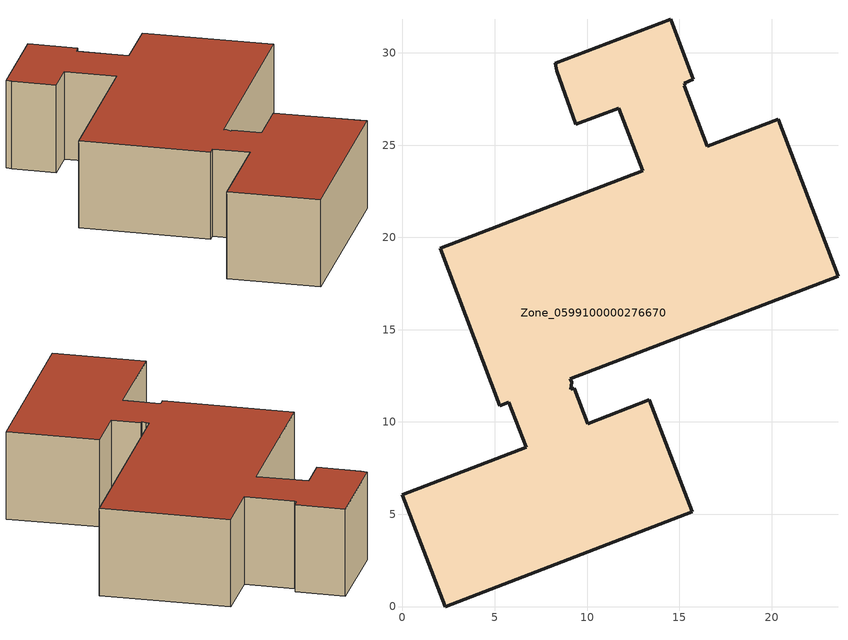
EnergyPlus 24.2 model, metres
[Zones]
Zone_0599100000276670
 floor ground (C_G): 23.6,17.91 9.1,12.35 9.17,12.16 9.13,11.77 9.29,11.84 10.03,9.91 13.38,11.19 15.71,5.12 2.32,0 0,6.07 6.71,8.62 5.77,11.08 5.27,10.89 2.04,19.42 13.03,23.62 11.71,27 9.4,26.12 8.35,29.03 8.27,29.44 14.54,31.81 15.77,28.57 15.27,28.35 15.32,28.24 15.26,28.22 16.5,24.94 20.37,26.41 z0
 wall outside (C_F): 2.32,0 15.71,5.12 13.38,11.19 10.03,9.91 9.29,11.84 9.13,11.77 9.17,12.16 9.1,12.35 23.6,17.91 20.37,26.41 16.5,24.94 15.26,28.22 15.32,28.24 15.27,28.35 15.77,28.57 14.54,31.81 8.27,29.44 8.35,29.03 9.4,26.12 11.71,27 13.03,23.62 2.04,19.42 5.27,10.89 5.77,11.08 6.71,8.62 0,6.07 2.32,0 z0:6.37
 roof outside (C_R): 9.1,12.35 23.6,17.91 20.37,26.41 16.5,24.94 15.26,28.22 15.32,28.24 15.27,28.35 15.77,28.57 14.54,31.81 8.27,29.44 8.35,29.03 9.4,26.12 11.71,27 13.03,23.62 2.04,19.42 5.27,10.89 5.77,11.08 6.71,8.62 0,6.07 2.32,0 15.71,5.12 13.38,11.19 10.03,9.91 9.29,11.84 9.13,11.77 9.17,12.16 z6.37
[BUILDING]
Pand.0599100000276670: North Axis=0; Terrain=City; Loads Convergence Tolerance Value=0.04; Temperature Convergence Tolerance Value=0.4; Solar Distribution=FullExterior; Maximum Number of Warmup Days=25; Minimum Number of Warmup Days=1
[Site:Location]
Rotterdam.The.Hague.AP_ZH_NLD Design_Conditions: Latitude=51.96; Longitude=4.45; Time Zone=1; Elevation=-4.5
[SITE:GROUNDTEMPERATURE:BUILDINGSURFACE]
18, 18, 18, 18, 18, 18, 18, 18, 18, 18, 18, 18
[MATERIAL] Thermal Absorptance=0.9; Solar Absorptance=0.7; Visible Absorptance=0.7
Name | Roughness | Thickness | Conductivity | Density | Specific Heat
G.D.1965-1974 | MediumSmooth | 0.15 | 0.882353 | 540 | 1210
F.D.1965-1974 | Rough | 0.3 | 0.697674 | 1920 | 840
R.D.1965-1974 | MediumRough | 0.2 | 0.232558 | 1500 | 1000
[CONSTRUCTION]
C_G: G.D.1965-1974
C_F: F.D.1965-1974
C_R: R.D.1965-1974
[ZONE]
Zone_0599100000276670: Type=1; Multiplier=1; Ceiling Height=Autocalculate; Volume=Autocalculate; Floor Area=autocalculate; Part of Total Floor Area=Yes
[ZONEINFILTRATION:DESIGNFLOWRATE]
Infil_Zone_0599100000276670: Zone or ZoneList or Space or SpaceList=Zone_0599100000276670; Schedule=AlwaysOn; Design Flow Rate Calculation Method=Flow/Area; Flow Rate per Floor Area=0.0042; Constant Term Coefficient=1; Temperature Term Coefficient=0; Velocity Term Coefficient=0; Velocity Squared Term Coefficient=0
[HVACTEMPLATE:ZONE:IDEALLOADSAIRSYSTEM]
Zone_0599100000276670: Maximum Heating Supply Air Temperature=50; Minimum Cooling Supply Air Temperature=13; Maximum Heating Supply Air Humidity Ratio=0.0156; Minimum Cooling Supply Air Humidity Ratio=0.0077; Heating Limit=NoLimit; Cooling Limit=NoLimit; Dehumidification Control Type=ConstantSensibleHeatRatio; Cooling Sensible Heat Ratio=0.7; Dehumidification Setpoint=60; Humidification Control Type=None; Humidification Setpoint=30; Outdoor Air Method=None; Outdoor Air Flow Rate per Person=0.00944; Outdoor Air Flow Rate per Zone Floor Area=0; Outdoor Air Flow Rate per Zone=0; Demand Controlled Ventilation Type=None; Outdoor Air Economizer Type=NoEconomizer; Heat Recovery Type=None; Sensible Heat Recovery Effectiveness=0.7; Latent Heat Recovery Effectiveness=0.65
[ZONECONTROL:THERMOSTAT]
ThermostatControl_Zone_0599100000276670: Zone or ZoneList=Zone_0599100000276670; Control Type Schedule=DualSetpointControlType; Control 1=Thermostat_Zone_0599100000276670; Temperature Difference Between Cutout And Setpoint=0
[THERMOSTATSETPOINT:DUALSETPOINT]
Thermostat_Zone_0599100000276670: Heating Setpoint Temperature Schedule=HeatingSetpoint_Zone_0599100000276670; Cooling Setpoint Temperature Schedule=CoolingSetpoint_Zone_0599100000276670
[SCHEDULE:COMPACT]
HeatingSetpoint_Zone_0599100000276670: Through: 12/31, For: AllDays, Until: 24:00, 21
CoolingSetpoint_Zone_0599100000276670: Through: 12/31, For: AllDays, Until: 24:00, 24
DualSetpointControlType: Through: 12/31, For: AllDays, Until: 24:00, 4
AlwaysOn: Through: 12/31, For: AllDays, Until: 24:00, 1
